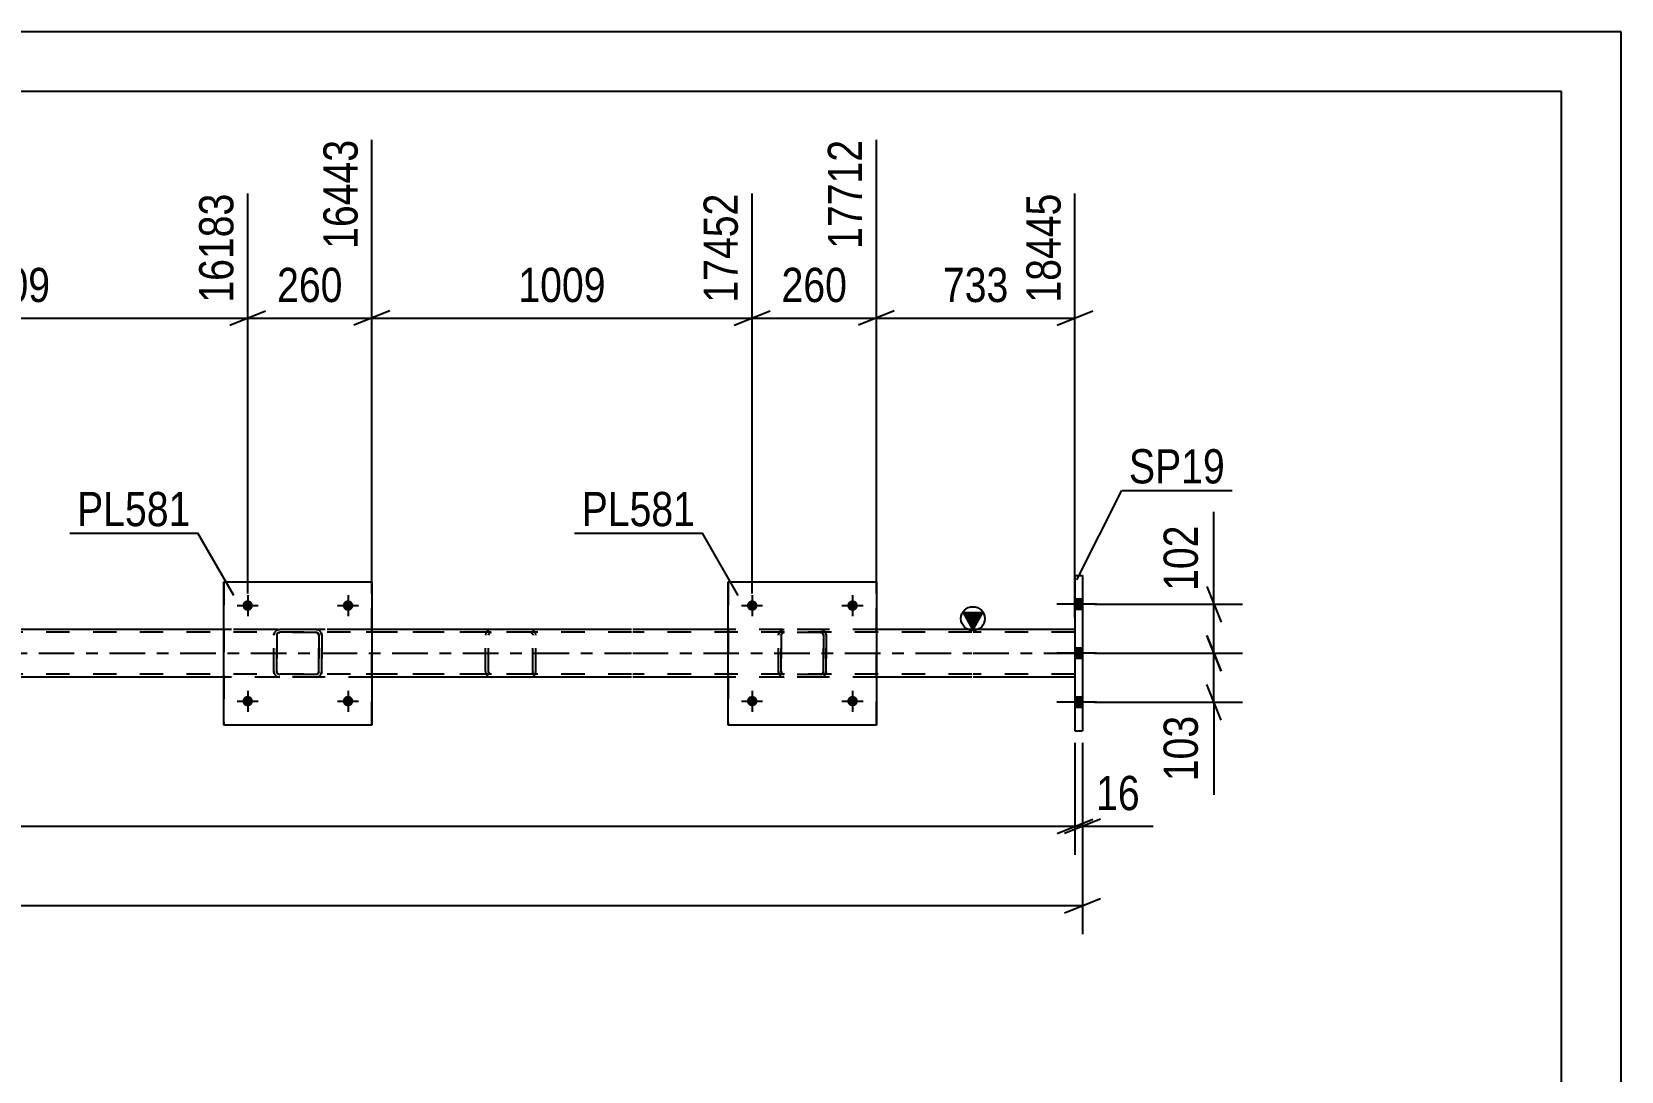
# Model space of a CAD drawing. Header units: millimetres. Extents: x 0 to 841, y 0 to 594.
# Drawn here: x 707.9 to 841, y 507 to 594 of the extents above; entities that cross this region are included whole.
import ezdxf

# ---------------------------------------------------------------- set-up
doc = ezdxf.new("R2010")
doc.units = ezdxf.units.MM
doc.linetypes.add('DXK_LINE_DOT2', pattern=[3.9198, 1.9599, -1.9599])
doc.linetypes.add('DXK_LINE_DOT3', pattern=[5.9187, 2.979, -0.9799, 0.9799, -0.9799])
doc.styles.add('Arial Narrow', font='ARIALN.TTF', dxfattribs={"height": 0.2})

# ---------------------------------------------------------------- blocks, each defined once
blk = doc.blocks.new('Unknown-122573538-1135')
at = {"color": 5, "linetype": 'Continuous'}
for p, q in [((841, 594), (0, 594)), ((841, 0), (841, 594)), ((836, 589), (5, 589)), ((836, 5), (836, 589))]:
    blk.add_line(p, q, dxfattribs=at)
blk = doc.blocks.new('Part-122573538-2639 - 2500')
at = {"color": 7, "linetype": 'DXK_LINE_DOT2'}
for p, q in [((728.22, 543.49), (728.25, 543.68)), ((728.25, 543.68), (728.22, 543.49)), ((728.22, 540.45), (728.22, 543.49)), ((728.22, 543.49), (728.22, 543.49)), ((728.22, 540.45), (728.22, 543.49)), ((728.46, 543.49), (728.48, 543.59)), ((728.47, 543.59), (728.46, 543.49)), ((728.46, 540.45), (728.46, 543.49)), ((728.46, 543.49), (728.46, 543.49)), ((728.46, 543.49), (728.46, 540.45)), ((728.53, 543.66), (728.47, 543.59)), ((728.48, 543.59), (728.53, 543.66)), ((728.51, 543.94), (728.7, 543.97)), ((728.7, 543.97), (728.51, 543.94)), ((728.51, 543.94), (728.51, 543.94)), ((728.53, 543.66), (728.61, 543.72)), ((728.6, 543.72), (728.53, 543.66)), ((728.7, 543.73), (728.6, 543.72)), ((728.61, 543.72), (728.7, 543.73)), ((731.74, 543.97), (728.7, 543.97)), ((731.74, 543.73), (728.7, 543.73)), ((731.74, 543.97), (731.92, 543.94)), ((731.92, 543.94), (731.74, 543.97)), ((731.74, 543.73), (731.83, 543.72)), ((731.83, 543.72), (731.74, 543.73)), ((731.83, 543.72), (731.83, 543.72)), ((731.83, 543.72), (731.91, 543.66)), ((731.91, 543.66), (731.83, 543.72)), ((731.91, 543.66), (731.96, 543.59)), ((731.96, 543.59), (731.91, 543.66)), ((731.96, 543.59), (731.98, 543.49)), ((731.98, 543.49), (731.96, 543.59)), ((731.98, 540.45), (731.98, 543.49)), ((731.98, 543.49), (731.98, 543.49)), ((731.98, 543.49), (731.98, 540.45)), ((732.18, 543.68), (732.22, 543.49)), ((732.22, 543.49), (732.18, 543.68)), ((732.22, 540.45), (732.22, 543.49)), ((732.22, 543.49), (732.22, 543.49)), ((732.22, 543.49), (732.22, 540.45)), ((728.22, 540.45), (728.22, 540.45)), ((728.25, 540.27), (728.22, 540.45)), ((728.22, 540.45), (728.25, 540.27)), ((728.46, 540.45), (728.46, 540.45)), ((728.48, 540.36), (728.46, 540.45)), ((728.46, 540.45), (728.47, 540.36)), ((728.47, 540.36), (728.53, 540.28)), ((728.53, 540.28), (728.48, 540.36)), ((728.61, 540.23), (728.53, 540.28)), ((728.53, 540.28), (728.6, 540.23)), ((728.6, 540.23), (728.7, 540.21)), ((728.7, 540.21), (728.61, 540.23)), ((731.74, 540.21), (728.7, 540.21)), ((731.83, 540.23), (731.74, 540.21)), ((731.74, 540.21), (731.83, 540.23)), ((731.91, 540.28), (731.83, 540.23)), ((731.83, 540.23), (731.91, 540.28)), ((731.83, 540.23), (731.83, 540.23)), ((731.96, 540.36), (731.91, 540.28)), ((731.91, 540.28), (731.96, 540.36)), ((731.98, 540.45), (731.96, 540.36)), ((731.96, 540.36), (731.98, 540.45)), ((731.98, 540.45), (731.98, 540.45)), ((732.22, 540.45), (732.18, 540.27)), ((732.18, 540.27), (732.22, 540.45)), ((732.22, 540.45), (732.22, 540.45)), ((728.51, 540.01), (728.51, 540.01)), ((728.7, 539.97), (728.51, 540.01)), ((728.51, 540.01), (728.7, 539.97)), ((731.74, 539.97), (728.7, 539.97)), ((731.92, 540.01), (731.74, 539.97)), ((731.74, 539.97), (731.92, 540.01))]:
    blk.add_line(p, q, dxfattribs=at)
at = {"color": 7, "linetype": 'DXK_LINE_DOT3'}
blk.add_line((730.22, 541.97), (730.21, 541.97), dxfattribs=at)
at = {"color": 7, "linetype": 'DXK_LINE_DOT2'}
for centre, start, end in [((728.7, 543.49), 112.5, 157.5), ((728.7, 543.49), 112.5, 157.5), ((731.74, 543.49), 22.5, 67.5), ((731.74, 543.49), 22.5, 67.5), ((728.7, 540.45), 202.5, 247.5), ((728.7, 540.45), 202.5, 247.5), ((731.74, 540.45), 292.5, 337.5), ((731.74, 540.45), 292.5, 337.5)]:
    blk.add_arc(centre, 0.48, start, end, dxfattribs=at)
blk = doc.blocks.new('Part-122573538-2550 - 2500')
at = {"linetype": 'Continuous'}
blk.add_hatch(color=2, dxfattribs=at).paths.add_polyline_path([(786.73, 543.98), (785.93, 545.38), (787.53, 545.38)])
at = {"color": 2, "linetype": 'Continuous'}
for p, q in [((786.73, 543.98), (785.93, 545.38)), ((785.93, 545.38), (787.53, 545.38)), ((787.53, 545.38), (786.73, 543.98)), ((724.02, 543.98), (685.65, 543.98)), ((758.15, 543.98), (736.42, 543.98)), ((766.25, 543.98), (758.25, 543.98)), ((786.65, 543.98), (778.65, 543.98)), ((795.27, 543.98), (786.75, 543.98)), ((724.02, 539.98), (685.65, 539.98)), ((758.15, 539.98), (736.42, 539.98)), ((766.25, 539.98), (758.25, 539.98)), ((786.65, 539.98), (778.65, 539.98)), ((795.27, 539.98), (786.75, 539.98))]:
    blk.add_line(p, q, dxfattribs=at)
at = {"color": 7, "linetype": 'DXK_LINE_DOT2'}
for p, q in [((758.15, 543.74), (104.82, 543.74)), ((758.15, 543.98), (216.39, 543.98)), ((736.42, 543.98), (724.02, 543.98)), ((778.65, 543.98), (758.25, 543.98)), ((786.65, 543.74), (758.25, 543.74)), ((795.27, 543.74), (786.75, 543.74)), ((795.27, 543.98), (795.27, 539.98)), ((758.15, 540.22), (104.82, 540.22)), ((786.65, 540.22), (758.25, 540.22)), ((795.27, 540.22), (786.75, 540.22)), ((736.42, 539.98), (724.02, 539.98)), ((778.65, 539.98), (766.25, 539.98))]:
    blk.add_line(p, q, dxfattribs=at)
at = {"color": 7, "linetype": 'DXK_LINE_DOT3'}
for p, q in [((104.82, 541.98), (758.15, 541.98)), ((758.25, 541.98), (786.65, 541.98)), ((786.75, 541.98), (795.27, 541.98))]:
    blk.add_line(p, q, dxfattribs=at)
at = {"color": 2, "linetype": 'Continuous'}
blk.add_circle((786.73, 544.88), 1, dxfattribs=at)
blk = doc.blocks.new('Bolt-122573538-2553 - 2500')
at = {"linetype": 'Continuous'}
for points in [[(795.91, 545.64), (795.91, 546.52), (795.27, 546.52), (795.27, 545.64)], [(795.91, 545.64), (795.91, 546.52), (795.27, 546.52), (795.27, 545.64)], [(795.91, 545.64), (795.91, 546.52), (795.27, 546.52), (795.27, 545.64)], [(795.91, 541.54), (795.91, 542.42), (795.27, 542.42), (795.27, 541.54)], [(795.91, 541.54), (795.91, 542.42), (795.27, 542.42), (795.27, 541.54)], [(795.91, 537.44), (795.91, 538.32), (795.27, 538.32), (795.27, 537.44)], [(795.91, 537.44), (795.91, 538.32), (795.27, 538.32), (795.27, 537.44)], [(795.91, 537.44), (795.91, 538.32), (795.27, 538.32), (795.27, 537.44)]]:
    blk.add_hatch(color=1, dxfattribs=at).paths.add_polyline_path(points)
at = {"color": 1, "linetype": 'Continuous'}
for p, q in [((797.07, 546.08), (793.75, 546.08)), ((797.07, 546.08), (793.75, 546.08)), ((797.07, 546.08), (793.75, 546.08)), ((795.91, 546.52), (795.27, 546.52)), ((795.91, 546.52), (795.27, 546.52)), ((795.91, 546.52), (795.27, 546.52)), ((795.91, 545.64), (795.27, 545.64)), ((795.91, 545.64), (795.27, 545.64)), ((795.91, 545.64), (795.27, 545.64)), ((797.07, 541.98), (793.75, 541.98)), ((797.07, 541.98), (793.75, 541.98)), ((795.91, 542.42), (795.27, 542.42)), ((795.91, 542.42), (795.27, 542.42)), ((795.91, 541.54), (795.27, 541.54)), ((795.91, 541.54), (795.27, 541.54)), ((797.07, 537.88), (793.75, 537.88)), ((797.07, 537.88), (793.75, 537.88)), ((797.07, 537.88), (793.75, 537.88)), ((795.91, 538.32), (795.27, 538.32)), ((795.91, 538.32), (795.27, 538.32)), ((795.91, 538.32), (795.27, 538.32)), ((795.91, 537.44), (795.27, 537.44)), ((795.91, 537.44), (795.27, 537.44)), ((795.91, 537.44), (795.27, 537.44))]:
    blk.add_line(p, q, dxfattribs=at)
blk = doc.blocks.new('Part-122573538-2638 - 2500')
at = {"color": 2, "linetype": 'Continuous'}
for p, q in [((724.02, 535.97), (724.02, 547.97)), ((724.02, 547.97), (724.02, 547.97)), ((724.02, 547.97), (736.42, 547.97)), ((736.42, 547.97), (736.42, 535.97)), ((724.02, 535.97), (724.02, 535.97)), ((736.42, 535.97), (724.02, 535.97))]:
    blk.add_line(p, q, dxfattribs=at)
at = {"color": 7, "linetype": 'DXK_LINE_DOT2'}
for p, q in [((724.02, 547.97), (724.02, 535.97)), ((724.02, 547.97), (724.02, 547.97)), ((736.42, 535.97), (736.42, 547.97)), ((724.02, 535.97), (724.02, 535.97))]:
    blk.add_line(p, q, dxfattribs=at)
blk = doc.blocks.new('Bolt-122573538-2582 - 2500')
at = {"linetype": 'Continuous'}
for points in [[(767.81, 545.97), (767.82, 546.07), (767.85, 546.15), (767.9, 546.23), (767.96, 546.3), (768.03, 546.36), (768.12, 546.39), (768.21, 546.41), (768.3, 546.41), (768.39, 546.39), (768.47, 546.36), (768.55, 546.3), (768.61, 546.23), (768.66, 546.15), (768.68, 546.07), (768.69, 545.97), (768.68, 545.88), (768.66, 545.8), (768.61, 545.72), (768.55, 545.65), (768.47, 545.59), (768.39, 545.56), (768.3, 545.54), (768.21, 545.54), (768.12, 545.56), (768.03, 545.59), (767.96, 545.65), (767.9, 545.72), (767.85, 545.8), (767.82, 545.88)], [(776.21, 545.97), (776.22, 546.07), (776.25, 546.15), (776.3, 546.23), (776.36, 546.3), (776.43, 546.36), (776.52, 546.39), (776.61, 546.41), (776.7, 546.41), (776.79, 546.39), (776.87, 546.36), (776.95, 546.3), (777.01, 546.23), (777.06, 546.15), (777.08, 546.07), (777.09, 545.97), (777.08, 545.88), (777.06, 545.8), (777.01, 545.72), (776.95, 545.65), (776.87, 545.59), (776.79, 545.56), (776.7, 545.54), (776.61, 545.54), (776.52, 545.56), (776.43, 545.59), (776.36, 545.65), (776.3, 545.72), (776.25, 545.8), (776.22, 545.88)]]:
    blk.add_hatch(color=1, dxfattribs=at).paths.add_polyline_path(points)
at = {"color": 1, "linetype": 'Continuous'}
for p, q in [((768.25, 546.85), (768.25, 545.09)), ((776.65, 546.85), (776.65, 545.09)), ((767.37, 545.97), (769.13, 545.97)), ((775.77, 545.97), (777.53, 545.97))]:
    blk.add_line(p, q, dxfattribs=at)
blk = doc.blocks.new('Bolt-122573538-2583 - 2500')
at = {"linetype": 'Continuous'}
for points in [[(767.81, 537.97), (767.82, 538.07), (767.85, 538.15), (767.9, 538.23), (767.96, 538.3), (768.03, 538.36), (768.12, 538.39), (768.21, 538.41), (768.3, 538.41), (768.39, 538.39), (768.47, 538.36), (768.55, 538.3), (768.61, 538.23), (768.66, 538.15), (768.68, 538.07), (768.69, 537.97), (768.68, 537.88), (768.66, 537.8), (768.61, 537.72), (768.55, 537.65), (768.47, 537.59), (768.39, 537.56), (768.3, 537.54), (768.21, 537.54), (768.12, 537.56), (768.03, 537.59), (767.96, 537.65), (767.9, 537.72), (767.85, 537.8), (767.82, 537.88)], [(776.21, 537.97), (776.22, 538.07), (776.25, 538.15), (776.3, 538.23), (776.36, 538.3), (776.43, 538.36), (776.52, 538.39), (776.61, 538.41), (776.7, 538.41), (776.79, 538.39), (776.87, 538.36), (776.95, 538.3), (777.01, 538.23), (777.06, 538.15), (777.08, 538.07), (777.09, 537.97), (777.08, 537.88), (777.06, 537.8), (777.01, 537.72), (776.95, 537.65), (776.87, 537.59), (776.79, 537.56), (776.7, 537.54), (776.61, 537.54), (776.52, 537.56), (776.43, 537.59), (776.36, 537.65), (776.3, 537.72), (776.25, 537.8), (776.22, 537.88)]]:
    blk.add_hatch(color=1, dxfattribs=at).paths.add_polyline_path(points)
at = {"color": 1, "linetype": 'Continuous'}
for p, q in [((767.37, 537.97), (769.13, 537.97)), ((768.25, 538.85), (768.25, 537.09)), ((775.77, 537.97), (777.53, 537.97)), ((776.65, 538.85), (776.65, 537.09))]:
    blk.add_line(p, q, dxfattribs=at)
blk = doc.blocks.new('Bolt-122573538-2584 - 2500')
at = {"linetype": 'Continuous'}
for points in [[(725.58, 545.97), (725.59, 546.07), (725.62, 546.15), (725.66, 546.23), (725.72, 546.3), (725.8, 546.36), (725.88, 546.39), (725.97, 546.41), (726.06, 546.41), (726.15, 546.39), (726.24, 546.36), (726.31, 546.3), (726.37, 546.23), (726.42, 546.15), (726.45, 546.07), (726.46, 545.97), (726.45, 545.88), (726.42, 545.8), (726.37, 545.72), (726.31, 545.65), (726.24, 545.59), (726.15, 545.56), (726.06, 545.54), (725.97, 545.54), (725.88, 545.56), (725.8, 545.59), (725.72, 545.65), (725.66, 545.72), (725.62, 545.8), (725.59, 545.88)], [(733.98, 545.97), (733.99, 546.07), (734.02, 546.15), (734.06, 546.23), (734.12, 546.3), (734.2, 546.36), (734.28, 546.39), (734.37, 546.41), (734.46, 546.41), (734.55, 546.39), (734.64, 546.36), (734.71, 546.3), (734.77, 546.23), (734.82, 546.15), (734.85, 546.07), (734.86, 545.97), (734.85, 545.88), (734.82, 545.8), (734.77, 545.72), (734.71, 545.65), (734.64, 545.59), (734.55, 545.56), (734.46, 545.54), (734.37, 545.54), (734.28, 545.56), (734.2, 545.59), (734.12, 545.65), (734.06, 545.72), (734.02, 545.8), (733.99, 545.88)]]:
    blk.add_hatch(color=1, dxfattribs=at).paths.add_polyline_path(points)
at = {"color": 1, "linetype": 'Continuous'}
for p, q in [((726.02, 546.85), (726.02, 545.09)), ((734.42, 546.85), (734.42, 545.09)), ((725.14, 545.97), (726.9, 545.97)), ((733.54, 545.97), (735.3, 545.97))]:
    blk.add_line(p, q, dxfattribs=at)
blk = doc.blocks.new('Bolt-122573538-2585 - 2500')
at = {"linetype": 'Continuous'}
for points in [[(725.58, 537.97), (725.59, 538.07), (725.62, 538.15), (725.66, 538.23), (725.72, 538.3), (725.8, 538.36), (725.88, 538.39), (725.97, 538.41), (726.06, 538.41), (726.15, 538.39), (726.24, 538.36), (726.31, 538.3), (726.37, 538.23), (726.42, 538.15), (726.45, 538.07), (726.46, 537.97), (726.45, 537.88), (726.42, 537.8), (726.37, 537.72), (726.31, 537.65), (726.24, 537.59), (726.15, 537.56), (726.06, 537.54), (725.97, 537.54), (725.88, 537.56), (725.8, 537.59), (725.72, 537.65), (725.66, 537.72), (725.62, 537.8), (725.59, 537.88)], [(733.98, 537.97), (733.99, 538.07), (734.02, 538.15), (734.06, 538.23), (734.12, 538.3), (734.2, 538.36), (734.28, 538.39), (734.37, 538.41), (734.46, 538.41), (734.55, 538.39), (734.64, 538.36), (734.71, 538.3), (734.77, 538.23), (734.82, 538.15), (734.85, 538.07), (734.86, 537.97), (734.85, 537.88), (734.82, 537.8), (734.77, 537.72), (734.71, 537.65), (734.64, 537.59), (734.55, 537.56), (734.46, 537.54), (734.37, 537.54), (734.28, 537.56), (734.2, 537.59), (734.12, 537.65), (734.06, 537.72), (734.02, 537.8), (733.99, 537.88)]]:
    blk.add_hatch(color=1, dxfattribs=at).paths.add_polyline_path(points)
at = {"color": 1, "linetype": 'Continuous'}
for p, q in [((725.14, 537.97), (726.9, 537.97)), ((726.02, 538.85), (726.02, 537.09)), ((733.54, 537.97), (735.3, 537.97)), ((734.42, 538.85), (734.42, 537.09))]:
    blk.add_line(p, q, dxfattribs=at)
blk = doc.blocks.new('Part-122573538-2632 - 2500')
at = {"color": 2, "linetype": 'Continuous'}
for p, q in [((766.25, 535.97), (766.25, 547.97)), ((766.25, 547.97), (766.25, 547.97)), ((766.25, 547.97), (778.65, 547.97)), ((778.65, 547.97), (778.65, 535.97)), ((766.25, 535.97), (766.25, 535.97)), ((778.65, 535.97), (766.25, 535.97))]:
    blk.add_line(p, q, dxfattribs=at)
at = {"color": 7, "linetype": 'DXK_LINE_DOT2'}
for p, q in [((766.25, 547.97), (766.25, 535.97)), ((766.25, 547.97), (766.25, 547.97)), ((778.65, 535.97), (778.65, 547.97)), ((766.25, 535.97), (766.25, 535.97))]:
    blk.add_line(p, q, dxfattribs=at)
blk = doc.blocks.new('Part-122573538-2633 - 2500')
at = {"color": 7, "linetype": 'DXK_LINE_DOT2'}
for p, q in [((770.45, 543.49), (770.49, 543.68)), ((770.49, 543.68), (770.45, 543.49)), ((770.45, 540.45), (770.45, 543.49)), ((770.45, 543.49), (770.45, 543.49)), ((770.45, 540.45), (770.45, 543.49)), ((770.69, 543.49), (770.71, 543.59)), ((770.71, 543.59), (770.69, 543.49)), ((770.69, 540.45), (770.69, 543.49)), ((770.69, 543.49), (770.69, 543.49)), ((770.69, 543.49), (770.69, 540.45)), ((770.71, 543.59), (770.76, 543.66)), ((770.76, 543.66), (770.71, 543.59)), ((770.75, 543.94), (770.93, 543.97)), ((770.93, 543.97), (770.75, 543.94)), ((770.75, 543.94), (770.75, 543.94)), ((770.76, 543.66), (770.84, 543.72)), ((770.84, 543.72), (770.76, 543.66)), ((770.84, 543.72), (770.93, 543.73)), ((770.93, 543.73), (770.84, 543.72)), ((773.97, 543.97), (770.93, 543.97)), ((773.97, 543.73), (770.93, 543.73)), ((773.97, 543.97), (774.16, 543.94)), ((774.16, 543.94), (773.97, 543.97)), ((773.97, 543.73), (774.06, 543.72)), ((774.06, 543.72), (773.97, 543.73)), ((774.06, 543.72), (774.06, 543.72)), ((774.06, 543.72), (774.14, 543.66)), ((774.14, 543.66), (774.06, 543.72)), ((774.14, 543.66), (774.19, 543.59)), ((774.19, 543.59), (774.14, 543.66)), ((774.19, 543.59), (774.21, 543.49)), ((774.21, 543.49), (774.19, 543.59)), ((774.21, 540.45), (774.21, 543.49)), ((774.21, 543.49), (774.21, 543.49)), ((774.21, 543.49), (774.21, 540.45)), ((774.41, 543.68), (774.45, 543.49)), ((774.45, 543.49), (774.42, 543.68)), ((774.45, 540.45), (774.45, 543.49)), ((774.45, 543.49), (774.45, 543.49)), ((774.45, 543.49), (774.45, 540.45)), ((770.45, 540.45), (770.45, 540.45)), ((770.49, 540.27), (770.45, 540.45)), ((770.45, 540.45), (770.49, 540.27)), ((770.69, 540.45), (770.69, 540.45)), ((770.71, 540.36), (770.69, 540.45)), ((770.69, 540.45), (770.71, 540.36)), ((770.76, 540.28), (770.71, 540.36)), ((770.71, 540.36), (770.76, 540.28)), ((770.84, 540.23), (770.76, 540.28)), ((770.76, 540.28), (770.84, 540.23)), ((770.93, 540.21), (770.84, 540.23)), ((770.84, 540.23), (770.93, 540.21)), ((773.97, 540.21), (770.93, 540.21)), ((774.06, 540.23), (773.97, 540.21)), ((773.97, 540.21), (774.06, 540.23)), ((774.14, 540.28), (774.06, 540.23)), ((774.06, 540.23), (774.14, 540.28)), ((774.06, 540.23), (774.06, 540.23)), ((774.19, 540.36), (774.14, 540.28)), ((774.14, 540.28), (774.19, 540.36)), ((774.21, 540.45), (774.19, 540.36)), ((774.19, 540.36), (774.21, 540.45)), ((774.21, 540.45), (774.21, 540.45)), ((774.45, 540.45), (774.41, 540.27)), ((774.42, 540.27), (774.45, 540.45)), ((774.45, 540.45), (774.45, 540.45)), ((770.75, 540.01), (770.75, 540.01)), ((770.93, 539.97), (770.75, 540.01)), ((770.75, 540.01), (770.93, 539.97)), ((773.97, 539.97), (770.93, 539.97)), ((774.16, 540.01), (773.97, 539.97)), ((773.97, 539.97), (774.16, 540.01))]:
    blk.add_line(p, q, dxfattribs=at)
at = {"color": 7, "linetype": 'DXK_LINE_DOT3'}
blk.add_line((772.45, 541.97), (772.45, 541.97), dxfattribs=at)
at = {"color": 7, "linetype": 'DXK_LINE_DOT2'}
for centre, start, end in [((770.93, 543.49), 112.5, 157.5), ((770.93, 543.49), 112.5, 157.5), ((773.97, 543.49), 22.5, 67.5), ((773.97, 543.49), 22.5, 67.5), ((770.93, 540.45), 202.5, 247.5), ((770.93, 540.45), 202.5, 247.5), ((773.97, 540.45), 292.5, 337.5), ((773.97, 540.45), 292.5, 337.5)]:
    blk.add_arc(centre, 0.48, start, end, dxfattribs=at)
blk = doc.blocks.new('Part-122573538-2695 - 2500')
at = {"color": 7, "linetype": 'DXK_LINE_DOT2'}
for p, q in [((749.65, 543.98), (735.31, 543.98)), ((749.65, 543.74), (735.31, 543.74)), ((745.96, 543.67), (745.92, 543.5)), ((745.92, 540.46), (745.92, 543.5)), ((745.96, 543.68), (745.96, 543.67)), ((746.18, 543.5), (746.2, 543.59)), ((746.18, 540.46), (746.18, 543.5)), ((746.2, 543.59), (746.25, 543.67)), ((746.43, 543.98), (746.24, 543.94)), ((746.25, 543.67), (746.33, 543.72)), ((746.33, 543.72), (746.43, 543.74)), ((749.84, 543.94), (749.65, 543.98)), ((749.65, 543.74), (749.74, 543.72)), ((749.74, 543.72), (749.82, 543.67)), ((749.82, 543.67), (749.88, 543.59)), ((749.88, 543.59), (749.9, 543.5)), ((749.9, 540.46), (749.9, 543.5)), ((750.12, 543.67), (750.11, 543.68)), ((750.15, 543.5), (750.12, 543.67)), ((750.15, 540.46), (750.15, 543.5)), ((749.65, 540.22), (735.31, 540.22)), ((745.92, 540.46), (745.96, 540.27)), ((746.2, 540.36), (746.18, 540.46)), ((746.25, 540.29), (746.2, 540.36)), ((746.33, 540.23), (746.25, 540.29)), ((746.43, 540.22), (746.33, 540.23)), ((749.74, 540.23), (749.65, 540.22)), ((749.82, 540.29), (749.74, 540.23)), ((749.88, 540.36), (749.82, 540.29)), ((749.9, 540.46), (749.88, 540.36)), ((750.11, 540.27), (750.15, 540.46)), ((749.65, 539.98), (735.31, 539.98)), ((746.24, 540.01), (746.43, 539.98)), ((749.65, 539.98), (749.84, 540.01))]:
    blk.add_line(p, q, dxfattribs=at)
for centre, start, end in [((746.41, 543.48), 110.9282, 155.8647), ((749.66, 543.48), 24.1353, 69.0718), ((746.41, 540.47), 204.1353, 249.0718), ((749.66, 540.47), 290.9282, 335.8647)]:
    blk.add_arc(centre, 0.495, start, end, dxfattribs=at)
blk = doc.blocks.new('Part-122573538-2712 - 2500')
at = {"color": 2, "linetype": 'Continuous'}
for p, q in [((795.27, 548.48), (795.91, 548.48)), ((795.27, 548.48), (795.27, 535.48)), ((795.91, 548.48), (795.91, 535.48)), ((795.27, 535.48), (795.91, 535.48))]:
    blk.add_line(p, q, dxfattribs=at)
blk = doc.blocks.new('StraightDimension-122573538-9553 - 2500')
at = {"color": 7, "linetype": 'Continuous'}
for p, q in [((806.31, 543.48), (807.51, 540.48)), ((796.91, 541.98), (809.31, 541.98)), ((806.91, 537.88), (806.91, 541.98)), ((807.51, 536.38), (806.31, 539.38)), ((796.91, 537.88), (809.31, 537.88)), ((806.91, 537.88), (806.91, 530.14)), ((806.91, 537.88), (806.91, 530.14))]:
    blk.add_line(p, q, dxfattribs=at)
at = {"color": 0}
blk.add_wipeout([(806.16, 537.35), (801.96, 537.35), (801.96, 530.67), (806.16, 530.67)], dxfattribs=at)
at = {"color": 3, "style": 'Arial Narrow'}
blk.add_text('103', height=2.863, rotation=90.0002, dxfattribs=at).set_placement((805.56, 531.27))
blk = doc.blocks.new('StraightDimension-122573538-2791 - 2500')
at = {"color": 7, "linetype": 'Continuous'}
for p, q in [((795.91, 534.48), (795.91, 518.46)), ((89.28, 520.86), (795.91, 520.86)), ((794.41, 520.26), (797.41, 521.46))]:
    blk.add_line(p, q, dxfattribs=at)
blk = doc.blocks.new('StraightDimension-122573538-2802 - 2500')
at = {"color": 7, "linetype": 'Continuous'}
for p, q in [((778.65, 546.98), (778.65, 584.97)), ((795.27, 544.98), (795.27, 580.47)), ((780.15, 570.63), (777.15, 569.43)), ((778.65, 570.03), (795.27, 570.03)), ((793.77, 569.43), (796.77, 570.63))]:
    blk.add_line(p, q, dxfattribs=at)
at = {"color": 0}
blk.add_wipeout([(790.31, 570.78), (790.31, 574.98), (783.62, 574.98), (783.62, 570.78)], dxfattribs=at)
at = {"color": 3, "style": 'Arial Narrow'}
blk.add_text('733', height=2.863, dxfattribs=at).set_placement((784.22, 571.38))
at = {"color": 0, "linetype": 'Continuous'}
blk.add_wipeout([(794.67, 581.07), (790.47, 581.07), (790.47, 570.73), (794.67, 570.73)], dxfattribs=at)
at = {"color": 3, "linetype": 'Continuous', "style": 'Arial Narrow'}
blk.add_text('18445', height=2.863, rotation=90.0002, dxfattribs=at).set_placement((794.07, 571.33))
blk = doc.blocks.new('StraightDimension-122573538-2808 - 2500')
at = {"color": 7, "linetype": 'Continuous'}
for p, q in [((778.65, 546.98), (778.65, 584.97)), ((768.25, 546.97), (768.25, 580.47)), ((766.75, 569.43), (769.75, 570.63)), ((768.25, 570.03), (778.65, 570.03)), ((780.15, 570.63), (777.15, 569.43))]:
    blk.add_line(p, q, dxfattribs=at)
at = {"color": 0}
blk.add_wipeout([(776.8, 570.78), (776.8, 574.98), (770.11, 574.98), (770.11, 570.78)], dxfattribs=at)
at = {"color": 3, "style": 'Arial Narrow'}
blk.add_text('260', height=2.863, dxfattribs=at).set_placement((770.71, 571.38))
at = {"color": 0, "linetype": 'Continuous'}
blk.add_wipeout([(778.05, 585.57), (773.85, 585.57), (773.85, 575.23), (778.05, 575.23)], dxfattribs=at)
at = {"color": 3, "linetype": 'Continuous', "style": 'Arial Narrow'}
blk.add_text('17712', height=2.863, rotation=90.0002, dxfattribs=at).set_placement((777.45, 575.83))
blk = doc.blocks.new('StraightDimension-122573538-2819 - 2500')
at = {"color": 7, "linetype": 'Continuous'}
for p, q in [((736.42, 546.98), (736.42, 584.97)), ((768.25, 546.97), (768.25, 580.47)), ((737.92, 570.63), (734.92, 569.43)), ((736.42, 570.03), (768.25, 570.03)), ((766.75, 569.43), (769.75, 570.63))]:
    blk.add_line(p, q, dxfattribs=at)
at = {"color": 0}
blk.add_wipeout([(756.59, 570.78), (756.59, 574.98), (748.08, 574.98), (748.08, 570.78)], dxfattribs=at)
at = {"color": 3, "style": 'Arial Narrow'}
blk.add_text('1009', height=2.863, dxfattribs=at).set_placement((748.68, 571.38))
at = {"color": 0, "linetype": 'Continuous'}
blk.add_wipeout([(767.65, 581.07), (763.45, 581.07), (763.45, 570.73), (767.65, 570.73)], dxfattribs=at)
at = {"color": 3, "linetype": 'Continuous', "style": 'Arial Narrow'}
blk.add_text('17452', height=2.863, rotation=90.0002, dxfattribs=at).set_placement((767.05, 571.33))
blk = doc.blocks.new('StraightDimension-122573538-2830 - 2500')
at = {"color": 7, "linetype": 'Continuous'}
for p, q in [((736.42, 546.98), (736.42, 584.97)), ((726.02, 546.97), (726.02, 580.47)), ((724.52, 569.43), (727.52, 570.63)), ((726.02, 570.03), (736.42, 570.03)), ((737.92, 570.63), (734.92, 569.43))]:
    blk.add_line(p, q, dxfattribs=at)
at = {"color": 0}
blk.add_wipeout([(734.56, 570.78), (734.56, 574.98), (727.88, 574.98), (727.88, 570.78)], dxfattribs=at)
at = {"color": 3, "style": 'Arial Narrow'}
blk.add_text('260', height=2.863, dxfattribs=at).set_placement((728.48, 571.38))
at = {"color": 0, "linetype": 'Continuous'}
blk.add_wipeout([(735.82, 585.57), (731.62, 585.57), (731.62, 575.23), (735.82, 575.23)], dxfattribs=at)
at = {"color": 3, "linetype": 'Continuous', "style": 'Arial Narrow'}
blk.add_text('16443', height=2.863, rotation=90.0002, dxfattribs=at).set_placement((735.22, 575.83))
blk = doc.blocks.new('StraightDimension-122573538-2841 - 2500')
at = {"color": 7, "linetype": 'Continuous'}
for p, q in [((685.65, 546.98), (685.65, 584.97)), ((726.02, 546.97), (726.02, 580.47)), ((687.15, 570.63), (684.15, 569.43)), ((685.65, 570.03), (726.02, 570.03)), ((724.52, 569.43), (727.52, 570.63))]:
    blk.add_line(p, q, dxfattribs=at)
at = {"color": 0}
blk.add_wipeout([(710.09, 570.78), (710.09, 574.98), (701.58, 574.98), (701.58, 570.78)], dxfattribs=at)
at = {"color": 3, "style": 'Arial Narrow'}
blk.add_text('1009', height=2.863, dxfattribs=at).set_placement((702.18, 571.38))
at = {"color": 0, "linetype": 'Continuous'}
blk.add_wipeout([(725.42, 581.07), (721.22, 581.07), (721.22, 570.73), (725.42, 570.73)], dxfattribs=at)
at = {"color": 3, "linetype": 'Continuous', "style": 'Arial Narrow'}
blk.add_text('16183', height=2.863, rotation=90.0002, dxfattribs=at).set_placement((724.82, 571.33))
blk = doc.blocks.new('StraightDimension-122573538-7510 - 2500')
at = {"color": 7, "linetype": 'Continuous'}
for p, q in [((795.27, 534.48), (795.27, 525.1)), ((795.91, 534.48), (795.91, 525.1)), ((793.77, 526.9), (796.77, 528.1)), ((797.41, 528.1), (794.41, 526.9)), ((795.27, 527.5), (795.91, 527.5)), ((795.91, 527.5), (801.82, 527.5)), ((795.91, 527.5), (801.82, 527.5))]:
    blk.add_line(p, q, dxfattribs=at)
at = {"color": 0}
blk.add_wipeout([(801.29, 528.25), (801.29, 532.45), (796.44, 532.45), (796.44, 528.25)], dxfattribs=at)
at = {"color": 3, "style": 'Arial Narrow'}
blk.add_text('16', height=2.863, dxfattribs=at).set_placement((797.04, 528.85))
blk = doc.blocks.new('StraightDimension-122573538-7511 - 2500')
at = {"color": 7, "linetype": 'Continuous'}
for p, q in [((795.27, 534.48), (795.27, 525.1)), ((89.92, 527.5), (795.27, 527.5)), ((793.77, 526.9), (796.77, 528.1))]:
    blk.add_line(p, q, dxfattribs=at)
blk = doc.blocks.new('StraightDimension-122573538-9552 - 2500')
at = {"color": 7, "linetype": 'Continuous'}
for p, q in [((806.91, 546.08), (806.91, 553.81)), ((806.91, 546.08), (806.91, 553.81)), ((806.31, 547.58), (807.51, 544.58)), ((796.91, 546.08), (809.31, 546.08)), ((806.91, 541.98), (806.91, 546.08)), ((807.51, 540.48), (806.31, 543.48)), ((796.91, 541.98), (809.31, 541.98))]:
    blk.add_line(p, q, dxfattribs=at)
at = {"color": 0}
blk.add_wipeout([(806.16, 553.28), (801.96, 553.28), (801.96, 546.6), (806.16, 546.6)], dxfattribs=at)
at = {"color": 3, "style": 'Arial Narrow'}
blk.add_text('102', height=2.863, rotation=90.0002, dxfattribs=at).set_placement((805.56, 547.2))
blk = doc.blocks.new('Mark-122573538-2634 - 2500')
at = {"color": 0}
blk.add_wipeout([(721.25, 552.62), (721.25, 555.62), (711.74, 555.62), (711.74, 552.62)], dxfattribs=at)
blk.add_wipeout([(721.25, 552.62), (721.25, 555.62), (711.74, 555.62), (711.74, 552.62)], dxfattribs=at)
at = {"color": 30, "linetype": 'Continuous'}
for p in [(711.14, 552.02), (724.85, 546.82)]:
    blk.add_line(p, (721.85, 552.02), dxfattribs=at)
at = {"color": 3, "style": 'Arial Narrow'}
blk.add_text('PL581', height=2.863, dxfattribs=at).set_placement((711.74, 552.62))
blk = doc.blocks.new('Mark-122573538-2628 - 2500')
at = {"color": 0}
blk.add_wipeout([(763.48, 552.62), (763.48, 555.62), (753.98, 555.62), (753.98, 552.62)], dxfattribs=at)
blk.add_wipeout([(763.48, 552.62), (763.48, 555.62), (753.98, 555.62), (753.98, 552.62)], dxfattribs=at)
at = {"color": 30, "linetype": 'Continuous'}
for p in [(753.38, 552.02), (767.08, 546.82)]:
    blk.add_line(p, (764.08, 552.02), dxfattribs=at)
at = {"color": 3, "style": 'Arial Narrow'}
blk.add_text('PL581', height=2.863, dxfattribs=at).set_placement((753.98, 552.62))
blk = doc.blocks.new('Mark-122573538-2708 - 2500')
at = {"color": 0}
blk.add_wipeout([(807.83, 556.2), (807.83, 559.2), (799.79, 559.2), (799.79, 556.2)], dxfattribs=at)
blk.add_wipeout([(807.83, 556.2), (807.83, 559.2), (799.79, 559.2), (799.79, 556.2)], dxfattribs=at)
at = {"color": 30, "linetype": 'Continuous'}
for p, q in [((795.42, 548.14), (799.19, 555.6)), ((799.19, 555.6), (808.43, 555.6))]:
    blk.add_line(p, q, dxfattribs=at)
at = {"color": 3, "style": 'Arial Narrow'}
blk.add_text('SP19', height=2.863, dxfattribs=at).set_placement((799.79, 556.2))

msp = doc.modelspace()

# ---------------------------------------------------------------- block references
for name in ['Unknown-122573538-1135', 'Part-122573538-2712 - 2500', 'Part-122573538-2638 - 2500', 'Bolt-122573538-2584 - 2500', 'Part-122573538-2632 - 2500', 'Bolt-122573538-2582 - 2500', 'Part-122573538-2550 - 2500', 'Bolt-122573538-2553 - 2500', 'Part-122573538-2639 - 2500', 'Part-122573538-2695 - 2500', 'Part-122573538-2633 - 2500', 'Bolt-122573538-2585 - 2500', 'Bolt-122573538-2583 - 2500']:
    msp.add_blockref(name, (0, 0))

# ---------------------------------------------------------------- next in the draw order: block references
for name in ['StraightDimension-122573538-2802 - 2500', 'StraightDimension-122573538-9553 - 2500']:
    msp.add_blockref(name, (0, 0))

# ---------------------------------------------------------------- next in the draw order: block references
for name in ['StraightDimension-122573538-2808 - 2500', 'StraightDimension-122573538-9552 - 2500', 'StraightDimension-122573538-2791 - 2500']:
    msp.add_blockref(name, (0, 0))

# ---------------------------------------------------------------- next in the draw order: block references
for name in ['StraightDimension-122573538-2819 - 2500', 'Mark-122573538-2708 - 2500', 'StraightDimension-122573538-7510 - 2500']:
    msp.add_blockref(name, (0, 0))

# ---------------------------------------------------------------- next in the draw order: block references
for name in ['StraightDimension-122573538-2830 - 2500', 'Mark-122573538-2628 - 2500', 'StraightDimension-122573538-7511 - 2500']:
    msp.add_blockref(name, (0, 0))

# ---------------------------------------------------------------- next in the draw order: block references
msp.add_blockref('StraightDimension-122573538-2841 - 2500', (0, 0))

# ---------------------------------------------------------------- next in the draw order: block references
msp.add_blockref('Mark-122573538-2634 - 2500', (0, 0))

doc.saveas('drawing.dxf')
